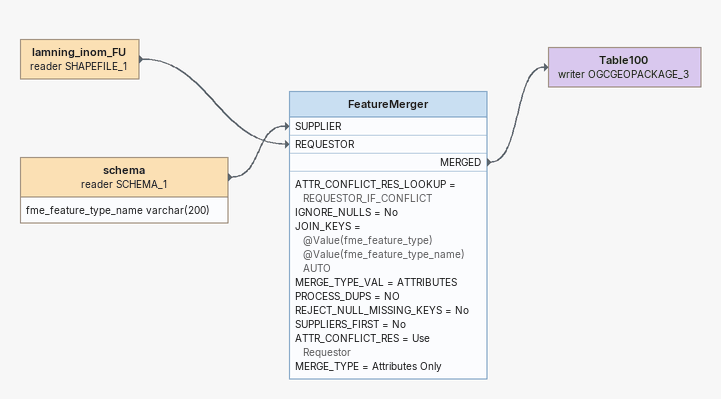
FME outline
lamning_inom_FU (reader SHAPEFILE_1)
    -> FeatureMerger [REQUESTOR]
schema (reader SCHEMA_1)
    attributes: fme_feature_type_name varchar(200)
    -> FeatureMerger [SUPPLIER]
FeatureMerger
    ATTR_CONFLICT_RES_LOOKUP = REQUESTOR_IF_CONFLICT
    IGNORE_NULLS = No
    JOIN_KEYS = @Value(fme_feature_type) @Value(fme_feature_type_name) AUTO
    MERGE_TYPE_VAL = ATTRIBUTES
    PROCESS_DUPS = NO
    REJECT_NULL_MISSING_KEYS = No
    SUPPLIERS_FIRST = No
    ATTR_CONFLICT_RES = Use Requestor
    MERGE_TYPE = Attributes Only
    MERGED -> Table100 (writer OGCGEOPACKAGE_3)
Table100 (writer OGCGEOPACKAGE_3)
